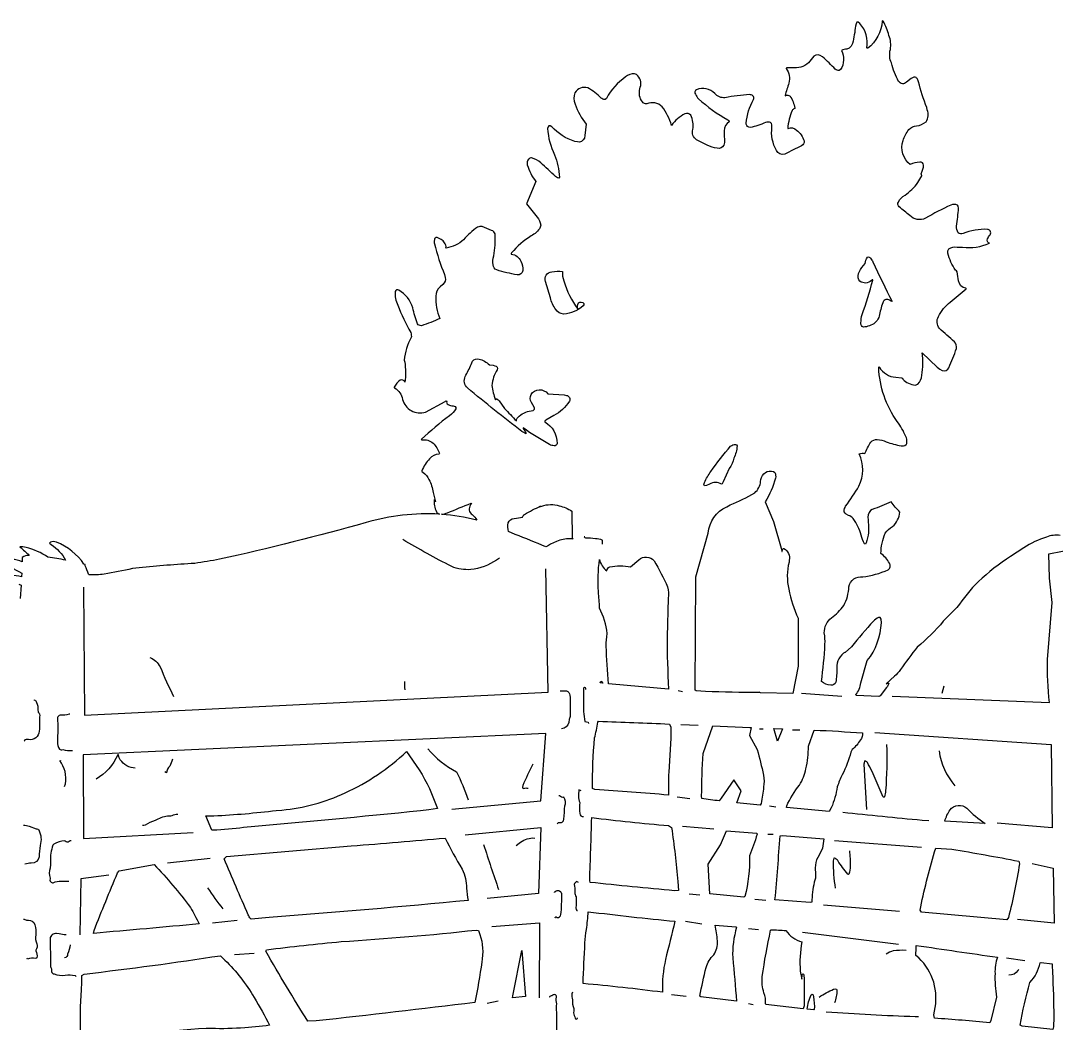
# Model space of a CAD drawing. Extents: x 0.8 to 37.1, y 0.9 to 38.3.
# Drawn here: x 15.48 to 27.27, y 26.91 to 38.32 of the extents above; entities that cross this region are included whole.
import ezdxf

# ---------------------------------------------------------------- set-up
doc = ezdxf.new("R2010")
doc.units = 0
doc.linetypes.add('0', pattern=[0])
doc.layers.add('1', color=7, linetype='0')

msp = doc.modelspace()

# ---------------------------------------------------------------- linework, layer by layer
at = {"layer": '1'}
for p, q in [((22.959236, 30.699615), (23.011314, 30.689194)), ((24.365486, 30.668365), (24.823814, 30.637115)), ((25.984108, 30.748779), (25.963799, 30.667267)), ((22.990486, 30.314194), (23.188408, 30.303787)), ((23.886314, 30.262115), (23.927986, 30.262115)), ((24.261314, 30.251694), (24.344658, 30.251694)), ((22.948814, 29.491287), (23.094658, 29.470444)), ((24.000908, 29.387115), (24.073814, 29.376694)), ((23.011314, 29.157944), (23.365486, 29.126694)), ((23.980064, 29.064194), (24.042564, 29.064194)), ((24.740486, 28.991287), (25.730064, 28.918365)), ((17.146706, 28.737534), (17.632805, 28.793091)), ((23.084236, 28.387115), (23.209236, 28.376694)), ((23.834236, 28.324615), (23.959236, 28.314194)), ((24.615486, 28.262115), (25.480064, 28.189194)), ((17.660591, 28.056992), (17.938377, 28.084763)), ((23.042564, 28.074615), (23.230064, 28.043365)), ((23.761314, 27.991287), (23.875908, 27.980865)), ((24.375908, 27.949615), (25.469658, 27.814194)), ((17.910591, 27.695877), (18.132805, 27.709763)), ((26.698784, 27.657944), (26.907127, 27.626694)), ((22.886314, 27.241287), (23.052986, 27.220444)), ((20.785606, 27.140335), (20.910606, 27.168091)), ((23.761314, 27.137115), (23.813408, 27.126694))]:
    msp.add_line(p, q, dxfattribs=at)
for points in [[(27.309755, 32.465569, 0.118644), (27.152721, 32.446499, 0.069265), (26.896461, 32.322914), (26.745796, 32.225624, 0.043276), (26.378593, 31.940353, 0.044862), (26.134956, 31.642929), (25.979637, 31.488434, -0.048076), (25.682899, 31.194427, 0.022682), (25.493309, 30.937073, -0.043968), (25.422401, 30.861389), (25.327248, 30.777466, -0.198666), (25.358391, 30.784546, -0.123313), (25.334312, 30.733292), (25.261604, 30.638443), (25.245934, 30.632355), (24.985664, 30.641251), (24.982155, 30.648987, 0.127462), (25.042, 30.788635), (25.114143, 31.039871, 0.157807), (25.273964, 31.471741), (25.270912, 31.510651), (25.259331, 31.529343), (25.240395, 31.530563, 0.055377), (25.183563, 31.489853, 0.007716), (24.933266, 31.198303), (24.863869, 31.131775), (24.867607, 31.137726, 0.307674), (24.767967, 30.954489, -0.034218), (24.755341, 30.794529, -0.377034), (24.698196, 30.760092, -0.157581), (24.591698, 30.803604, 0.022123), (24.632534, 31.225719, 0.045333), (24.6248, 31.355633, -0.242233), (24.706551, 31.525955, 0.075317), (24.846779, 31.667282, 0.1085), (24.905386, 31.880501, -0.417058), (25.061668, 31.992844, 0.068149), (25.351738, 32.07196, 0.439041), (25.365395, 32.148281, 0.11924), (25.269829, 32.258583, -0.106422), (25.319372, 32.488796, -0.15794), (25.401558, 32.564438, 0.178551), (25.485939, 32.730896, -0.055896), (25.386696, 32.847176, -0.018365), (25.171089, 32.759926), (25.151588, 32.747772, 0.235429), (25.122334, 32.643578), (25.123451, 32.614914, -0.113737), (25.10154, 32.378563), (25.091835, 32.366364), (25.082298, 32.369797, -0.07019), (25.045343, 32.467129, 0.074984), (24.953779, 32.657143, 0.115602), (24.90139, 32.69265), (24.874306, 32.705803, -0.394927), (24.855608, 32.769623), (24.860407, 32.783852), (24.866795, 32.79744, 0.02214), (25.019207, 33.025318, 0.234299), (25.021797, 33.39196, -0.172573), (25.086723, 33.395454, -0.03419), (25.153606, 33.526466, -0.249157), (25.228271, 33.554649, -0.117611), (25.329956, 33.5294, 0.04457), (25.499336, 33.484558), (25.526299, 33.484917, 0.434664), (25.565712, 33.52792, 0.167467), (25.551655, 33.58989, 0.06953), (25.454277, 33.759888, -0.14193), (25.24369, 34.376381), (25.246407, 34.381386), (25.252251, 34.377693, 0.240673), (25.438774, 34.26387), (25.504906, 34.258102, -0.266237), (25.519363, 34.242428, 0.179136), (25.659416, 34.175537), (25.687737, 34.186012, 0.186522), (25.735237, 34.288193, 0.077625), (25.738228, 34.543243), (25.908592, 34.380058), (25.940697, 34.355476), (25.968208, 34.341949, 0.388689), (26.043068, 34.373535, 0.021517), (26.129679, 34.591656, 0.226243), (26.108166, 34.667118, -0.019402), (25.935722, 34.820862, -0.314135), (25.92382, 34.955086, -0.119684), (26.058851, 35.118847, -0.0119), (26.23815, 35.269691), (26.239983, 35.275085), (26.236092, 35.278305, -0.353753), (26.154057, 35.362717, -0.009095), (26.137625, 35.4627, 0.163949), (26.119148, 35.483131, -0.089287), (26.030937, 35.67482), (26.031364, 35.704498), (26.04171, 35.724983, -0.198803), (26.135828, 35.745399), (26.167757, 35.744175), (26.199696, 35.743206, 0.128061), (26.505089, 35.78904, -0.485094), (26.483524, 35.840561, -0.079122), (26.511421, 35.885597, 0.379591), (26.512039, 35.931885, 0.139736), (26.48175, 35.947472, 0.107701), (26.204277, 35.899612, -0.299274), (26.148108, 35.909565, -0.142941), (26.130552, 35.985596, 0.011869), (26.153465, 36.188271), (26.149559, 36.21048), (26.139259, 36.224548, 0.200207), (26.065733, 36.223171, 0.029408), (25.777649, 36.073738, -0.317877), (25.596815, 36.105728, -0.020269), (25.47805, 36.203812, -0.35433), (25.468218, 36.258621, -0.167831), (25.544125, 36.335545, 0.069812), (25.690437, 36.479538), (25.734978, 36.557747), (25.735706, 36.559814, -0.341467), (25.736172, 36.598763), (25.753792, 36.655006), (25.755791, 36.678589, 0.491736), (25.711603, 36.710793, 0.123556), (25.60305, 36.683716, -0.314325), (25.520735, 36.957001, -0.093229), (25.587782, 37.083511, -0.1956), (25.675644, 37.124016, 0.142075), (25.78347, 37.171387, 0.235529), (25.797358, 37.307381), (25.790352, 37.33419, -0.031205), (25.697594, 37.626328), (25.689125, 37.647667, 0.459508), (25.635048, 37.676361), (25.613731, 37.664787), (25.561012, 37.620758, -0.454719), (25.471197, 37.630051, -0.059542), (25.389458, 37.840469, -0.177343), (25.376926, 37.99432, 0.135765), (25.360439, 38.154701, 0.052104), (25.294991, 38.315773), (25.288979, 38.321487), (25.285149, 38.316658, -0.215922), (25.119957, 38.007965), (25.11248, 38.005592), (25.109596, 38.011337, 0.220877), (25.030525, 38.291115), (25.010979, 38.305489), (24.996803, 38.303261), (24.986763, 38.2873), (24.979683, 38.26046, -0.039785), (24.945351, 38.063133), (24.930183, 38.031052), (24.909386, 38.008102), (24.881752, 37.997154, 0.118042), (24.820076, 37.984421, -0.264362), (24.809776, 37.764572), (24.794716, 37.754898, -0.168095), (24.749828, 37.76931, 0.021676), (24.603813, 37.910507), (24.578438, 37.925674, 0.413097), (24.490639, 37.899551), (24.476326, 37.881187, -0.259123), (24.308094, 37.786671, -0.022362), (24.199089, 37.785973), (24.191643, 37.782394), (24.191216, 37.776108, -0.212325), (24.222145, 37.611984, 0.017628), (24.178169, 37.469879), (24.180519, 37.467094, -0.327637), (24.234461, 37.462963, -0.100258), (24.289085, 37.326492), (24.28727, 37.32196, 0.140816), (24.258152, 37.298306, 0.087585), (24.208946, 37.096756), (24.213142, 37.09446, -0.31797), (24.309858, 37.076824, -0.147461), (24.39455, 36.953407, -0.287413), (24.36643, 36.897858, 0.018955), (24.174543, 36.802021, -0.379865), (24.080978, 36.845043, -0.168659), (24.028831, 37.110054), (24.028297, 37.135605, 0.475286), (23.983679, 37.167591), (23.969587, 37.166538), (23.955799, 37.163448, -0.052776), (23.779366, 37.105759, -0.364714), (23.735769, 37.144493), (23.733978, 37.155418, -0.096068), (23.818184, 37.425514, 0.407758), (23.809496, 37.46862, 0.117637), (23.775938, 37.48045, 0.039392), (23.493614, 37.444935, -0.24526), (23.377361, 37.493393, 0.310111), (23.169746, 37.53624, 0.489983), (23.158363, 37.484833, 0.078696), (23.191267, 37.433796, 0.053746), (23.526787, 37.193237, -0.409639), (23.539757, 37.171165, 0.252837), (23.485313, 37.070347, 0.081656), (23.490059, 36.979111), (23.489174, 36.936272), (23.480598, 36.905144, -0.360966), (23.405787, 36.871429, -0.089278), (23.291161, 36.906784), (23.17112, 36.967697, -0.352155), (23.127787, 37.084599, 0.151682), (23.103401, 37.24614, 0.32723), (23.037632, 37.263279, 0.108047), (22.884422, 37.131073, 0.090561), (22.778622, 37.341991, 0.303522), (22.603811, 37.376518, -0.302921), (22.554451, 37.397217, -0.250263), (22.526026, 37.546066), (22.530022, 37.566429, 0.295283), (22.488228, 37.708824), (22.464943, 37.718513, 0.192921), (22.362782, 37.683304, 0.116569), (22.143318, 37.436363), (22.128517, 37.425529, -0.161019), (22.082203, 37.441692, 0.086765), (21.931219, 37.55629, 0.352004), (21.785011, 37.502495, 0.196895), (21.788, 37.372612, 0.087074), (21.913612, 37.145363), (21.898033, 37.016052), (21.892494, 36.986191, -0.380389), (21.81292, 36.941666), (21.782555, 36.946709, -0.124194), (21.521294, 37.114883), (21.501579, 37.126175), (21.487663, 37.125397), (21.478981, 37.114243), (21.474922, 37.09446, 0.102405), (21.552557, 36.796227, -0.092513), (21.608574, 36.540367), (21.601173, 36.530296), (21.586159, 36.533966), (21.564674, 36.54879, -0.002263), (21.396942, 36.705879, 0.106058), (21.292397, 36.760529, 0.432752), (21.241159, 36.706421), (21.243141, 36.68129, 0.097383), (21.340294, 36.491463), (21.23452, 36.238434), (21.354774, 36.086784, -0.162194), (21.396111, 35.995209), (21.391167, 35.970757, -0.155854), (21.28668, 35.873169, 0.073155), (21.063408, 35.679649), (21.058815, 35.670792), (21.060844, 35.665909, -0.273547), (21.169937, 35.583561, -0.127306), (21.193693, 35.477451, -0.40074), (21.127953, 35.430496, -0.036722), (20.894419, 35.485218, -0.295239), (20.85519, 35.543083, -0.122756), (20.861809, 35.644253, 0.06042), (20.876593, 35.895069, 0.259098), (20.83613, 35.934441, 0.006225), (20.731066, 35.979267, 0.148472), (20.676647, 35.972683, 0.05622), (20.51791, 35.829506, -0.144464), (20.319176, 35.734772), (20.316154, 35.737595, 0.24481), (20.300404, 35.795872, 0.180996), (20.216881, 35.853455, 0.576701), (20.184946, 35.825455, 0.050475), (20.185493, 35.784248, 0.035508), (20.30114, 35.432281), (20.30912, 35.399208, -0.279702), (20.282129, 35.321548), (20.250633, 35.293961, 0.225289), (20.202108, 35.18581, 0.109451), (20.247841, 34.932777, -0.037434), (20.037405, 34.851288, -0.250824), (19.992926, 34.871494, -0.040864), (19.939442, 35.055275, 0.185628), (19.77993, 35.25605, 0.534573), (19.739113, 35.238503, 0.135318), (19.767765, 35.08643, 0.03734), (19.915237, 34.772144, -0.117065), (19.922325, 34.715446, 0.109401), (19.841208, 34.4604), (19.84383, 34.448765), (19.848469, 34.437775, -0.056491), (19.850044, 34.207932), (19.847267, 34.208069, 0.435273), (19.795906, 34.233124, 0.087572), (19.72892, 34.153137), (19.728416, 34.146957), (19.731819, 34.142479, -0.232549), (19.821959, 34.012299, 0.424646), (20.084145, 33.867981), (20.307564, 33.989754, -0.304964), (20.325829, 33.993607, 0.431707), (20.342125, 33.954582, 0.118939), (20.400368, 33.938385), (20.42115, 33.930817), (20.430489, 33.919533), (20.429497, 33.904724, -0.087339), (20.358313, 33.826809, 0.023444), (20.036888, 33.560326), (20.036278, 33.554649), (20.043221, 33.552551, -0.197203), (20.170815, 33.516235, -0.090784), (20.241646, 33.399803), (20.240257, 33.3937), (20.234367, 33.390785, 0.213703), (20.131199, 33.337856, 0.081882), (20.04261, 33.200668), (20.0429, 33.191849), (20.055115, 33.182713, -0.135962), (20.123281, 33.100433, -0.086399), (20.171974, 32.952988), (20.196724, 32.847878), (20.186378, 32.870811), (20.183266, 32.87458, 0.118513), (20.207823, 32.733452, 0.185084), (20.243813, 32.706963, 0.082463), (19.409935, 32.612152, -0.015502), (17.739105, 32.193989, -0.013965), (17.456657, 32.146156, 0.010638), (16.824196, 32.096554), (16.747566, 32.087486, -0.013883), (16.425047, 32.022781, -0.047272), (16.255424, 32.016968), (16.246727, 32.023849, 0.054821), (16.20768, 32.118172), (16.208748, 32.132683), (16.195824, 32.136307, 0.156931), (15.881874, 32.387184, 0.171958), (15.814095, 32.389023), (15.804604, 32.377304), (15.822884, 32.360733, -0.120444), (15.985741, 32.183815, 0.004009), (15.785943, 32.217888, 0.080326), (15.536206, 32.328743, 0.059498), (15.466225, 32.332924, -0.030669), (15.571968, 32.23748, 0.181025), (15.493156, 32.214523), (15.492226, 32.165405, 0.143234), (15.258306, 32.185863, 0.196026)], [(21.896736, 32.449615), (21.891518, 32.450089, 0.191879), (21.907108, 32.438423, -0.047222), (22.018105, 32.428169, -0.159084), (22.092211, 32.414009), (22.095335, 32.408825), (22.096745, 32.402939), (22.094658, 32.36628)], [(20.925224, 32.206902), (20.891312, 32.183662, -0.122078), (20.599821, 32.075882, -0.114516), (20.382057, 32.110348, -0.010985), (19.824747, 32.416504)], [(25.396736, 30.637115), (27.188377, 30.564194, -0.034021), (27.167534, 31.053787), (27.219627, 31.699615), (27.188652, 31.978363), (27.182426, 32.253296), (27.490456, 32.314201)], [(15.211555, 32.143944, -0.090175), (15.486748, 32.033554), (15.484886, 31.996597), (15.483574, 31.994049, 0.130724), (15.236992, 31.992828)], [(16.946571, 31.074951, -0.171679), (17.062197, 30.968931, 0.013364), (17.215034, 30.632233)], [(21.61895, 30.695877, -0.038688), (21.689941, 30.694691, -0.290175), (21.728218, 30.645218), (21.731819, 30.620621, 0.012133), (21.731922, 30.416025, -0.094928), (21.719078, 30.372574), (21.717216, 30.335495, -0.347626), (21.63282, 30.265335)], [(21.910622, 30.711624, 0.893998), (21.884226, 30.726795), (21.882051, 30.689344, -0.00447), (21.88273, 30.460756, 0.034939), (21.898735, 30.345779), (21.936089, 30.339951), (21.938408, 30.324615)], [(15.632805, 30.584763), (15.631859, 30.592117, -0.214196), (15.655407, 30.564215, -0.121473), (15.67147, 30.475128), (15.673409, 30.460556), (15.675606, 30.453857, -0.289462), (15.688957, 30.401031), (15.688072, 30.260757), (15.685905, 30.236191, -0.457643), (15.563105, 30.141533), (15.545238, 30.140804, 0.269928), (15.51368, 30.129425), (15.521706, 30.126434)], [(16.035591, 30.431992), (16.027321, 30.431793, -0.093971), (15.923578, 30.418251, 0.286381), (15.89534, 30.391165, -0.0148), (15.893629, 30.116627, 0.148319), (15.916784, 30.033936, 0.291357), (15.955528, 30.026932, 0.058185), (16.063377, 30.015335)], [(25.334038, 30.085037, -0.023754), (25.32313, 29.56003, -0.02973), (25.309195, 29.491812, -0.703717), (25.291969, 29.493668), (25.283241, 29.511246), (25.214256, 29.673187, 0.037022), (25.11478, 29.880161, 0.194937), (25.087746, 29.897797, 0.125538), (25.075504, 29.8617, 0.010747), (25.106407, 29.345949)], [(16.77726, 29.817215), (16.756823, 29.819677, -0.257151), (16.596947, 29.935123), (16.591333, 29.951866), (16.587547, 29.969116), (16.579567, 29.968796, -0.161918), (16.332832, 29.691483)], [(20.110817, 30.036423, 0.097133), (20.438469, 29.775299, -0.025316), (20.571068, 29.457352)], [(15.973061, 29.60759), (15.984062, 29.63681, 0.211729), (15.91909, 29.902649), (15.930733, 29.901093)], [(17.205238, 29.917358, -0.012187), (17.172417, 29.839401, 0.188303), (17.133476, 29.761429), (17.115883, 29.775299)], [(21.305077, 29.86348, 0.017651), (21.191902, 29.617081), (21.188606, 29.599579), (21.191277, 29.58873), (21.200829, 29.585327, -0.163544), (21.252403, 29.587631)], [(21.584206, 29.181992, -0.436574), (21.620684, 29.196867, 0.370701), (21.654152, 29.218246), (21.659294, 29.236191, 0.003787), (21.670982, 29.386307, 0.25611), (21.658669, 29.484467, -0.225126), (21.611591, 29.499599), (21.606285, 29.501152), (21.600761, 29.501434)], [(21.85508, 29.557236), (21.831001, 29.569351, 0.125092), (21.839531, 29.424438, 0.029222), (21.840813, 29.300552, 0.466645), (21.882866, 29.26558)], [(16.861916, 29.167404), (16.87661, 29.166275), (16.894724, 29.172424, -0.042975), (17.009323, 29.225056), (17.040949, 29.238853, -0.125517), (17.185005, 29.275223), (17.198112, 29.278442, -0.131719), (17.264015, 29.293198)], [(24.834236, 29.314192, 0.001919), (25.738533, 29.224928), (25.813408, 29.220444)], [(15.507805, 29.168091, -0.067379), (15.571327, 29.155548), (15.651634, 29.124359, -0.29219), (15.681923, 29.112946, -0.183455), (15.697197, 28.935307, 0.039005), (15.685232, 28.807257, -0.397536), (15.59576, 28.736708, 0.036275), (15.521706, 28.723663)], [(21.1157, 28.936844), (21.149254, 28.962418, -0.165695), (21.305235, 29.02166), (21.327324, 29.020706)], [(16.049477, 28.987534, 0.361546), (16.027475, 28.980951, -0.446357), (15.982033, 28.985367), (15.974403, 28.988068, 0.117278), (15.853111, 28.949875), (15.842705, 28.938126, 0.105021), (15.814097, 28.757502), (15.812838, 28.718588), (15.811638, 28.679672, 0.220952), (15.810359, 28.565983), (15.811252, 28.557798, 0.513215), (15.836219, 28.512323), (15.843613, 28.5128, -0.123066), (15.937675, 28.531769), (16.021706, 28.529205)], [(24.910942, 28.876923, -0.016225), (24.920876, 28.700602, -0.077019), (24.905169, 28.611221, -0.274549), (24.892147, 28.608418, -0.028631), (24.778122, 28.763876, 0.090853), (24.742195, 28.792633), (24.734489, 28.791031, 0.118579), (24.723953, 28.76285, 0.03151), (24.747765, 28.449295)], [(21.562508, 28.112534), (21.559151, 28.111877), (21.560539, 28.11734), (21.566078, 28.12561), (21.571312, 28.124985), (21.581795, 28.115829, 0.314999), (21.626579, 28.149628, 0.024856), (21.63553, 28.388548, 0.50668), (21.560274, 28.410219), (21.554893, 28.403046), (21.549492, 28.404205)], [(21.827293, 28.515579), (21.803596, 28.527161, 0.138822), (21.775536, 28.493393, -0.103133), (21.784065, 28.405193, 0.092015), (21.799171, 28.352219, -0.024003), (21.796608, 28.227142), (21.799629, 28.207764), (21.806114, 28.195343, -0.516088), (21.813408, 28.196137)], [(15.507805, 28.098663, -0.080681), (15.539436, 28.087341, -0.224728), (15.62458, 28.059296, -0.165418), (15.646889, 27.944962), (15.646217, 27.919418, 0.152708), (15.660441, 27.815756, -0.181669), (15.648749, 27.743958), (15.649406, 27.738022, -0.181521), (15.657648, 27.659201), (15.652795, 27.654665), (15.646714, 27.651995, 0.154222), (15.552467, 27.642471), (15.549477, 27.654205)], [(15.993935, 27.918091), (15.970039, 27.920151), (15.912575, 27.930862), (15.88311, 27.933945, 0.431467), (15.809826, 27.877262, -0.011542), (15.812645, 27.568623, 0.112854), (15.827705, 27.531982), (15.826561, 27.500717, 0.31188), (15.85654, 27.474257, 0.144253), (15.982686, 27.461906, -0.081819), (16.093697, 27.455139), (16.105034, 27.445877)], [(16.036552, 27.804886, -0.085663), (16.00985, 27.701172, -0.421116), (15.973061, 27.658173)], [(25.555138, 27.74202, 0.052845), (25.409367, 27.736727, 0.096106), (25.329399, 27.700104)], [(26.839088, 27.526581), (26.8283, 27.51268, -0.29311), (26.726128, 27.462555)], [(21.436775, 26.765335, 0.195737), (21.481586, 26.771494, -0.036117), (21.518013, 26.794006, 0.569462), (21.540627, 26.80394), (21.548607, 26.796051, -0.581826), (21.563612, 26.804382, 0.400324), (21.581383, 26.811695, -0.004868), (21.581017, 27.040497, -0.123072), (21.579369, 27.135544, -0.099321), (21.57527, 27.212141, 0.362287), (21.555489, 27.238792, 0.22198), (21.524422, 27.226395, 0.360296), (21.495628, 27.208588), (21.490685, 27.209763)], [(21.757868, 27.265579, 0.235002), (21.754623, 27.198029, -0.073782), (21.758659, 27.129974, -0.130122), (21.770529, 27.030949, 0.024571), (21.787884, 26.969646, 0.752847), (21.813824, 26.96908), (21.813408, 26.973907)], [(24.567528, 27.210968, -0.062229), (24.730919, 27.300217), (24.749657, 27.303391), (24.761909, 27.299713), (24.766701, 27.288437, -0.102313), (24.740486, 27.147537)], [(24.646736, 27.043367, 0.007478), (25.660681, 26.990093), (25.698814, 26.991287)]]:
    msp.add_lwpolyline(points, format="xyb", dxfattribs=at)
for points in [[(25.023874, 35.466087, -0.068042), (25.089928, 35.557716, -0.151659), (25.117519, 35.630161, -0.470623), (25.148785, 35.619461, -0.06473), (25.178816, 35.575966, 0.007408), (25.395851, 35.126549, -0.078522), (25.359365, 35.146149, 0.451327), (25.289391, 35.110825, 0.039472), (25.250843, 34.960484), (25.244326, 34.94257, -0.209356), (25.138226, 34.850166, -0.091715), (25.070465, 34.835896, -0.40639), (25.042259, 34.883125, -0.085086), (25.055, 34.977005, 0.021875), (25.176308, 35.368149), (25.175667, 35.372375), (25.173332, 35.373123), (25.14756, 35.354912, -0.406201), (25.017555, 35.371956, -0.256676)], [(21.521309, 35.464699, -0.082029), (21.644127, 35.467873, 0.108022), (21.658678, 35.360928, 0.086983), (21.81881, 35.03981, -0.156019), (21.824272, 35.109825, -0.388756), (21.888283, 35.103539, -0.189553), (21.880186, 35.076496, -0.169374), (21.656771, 34.9842, -0.250502), (21.567263, 35.036205, -0.096695), (21.505745, 35.167564), (21.449181, 35.353523, -0.497899)], [(20.553291, 34.305466, 0.020218), (20.620003, 34.445873, -0.329698), (20.693977, 34.470539, -0.148025), (20.811272, 34.405388), (20.85334, 34.4011), (20.875313, 34.396149, -0.469459), (20.899368, 34.349182, 0.118805), (20.840721, 34.171638, 0.069609), (20.880699, 34.00856, -0.543832), (20.900547, 34.01598, -0.116077), (20.921364, 33.995628), (20.982124, 33.909706, -0.006614), (21.119347, 33.767197, -0.265702), (21.150307, 33.82185, -0.150677), (21.309128, 33.885815, 0.512114), (21.320488, 33.924042), (21.291496, 33.978516, -0.272116), (21.285837, 34.069824, -0.511894), (21.47625, 34.077057), (21.664406, 34.063332), (21.689186, 34.058281, -0.503609), (21.722939, 33.991276, -0.1193), (21.546196, 33.828087), (21.455101, 33.77565, 0.441779), (21.442354, 33.757011, -0.269358), (21.582499, 33.511246, -0.449784), (21.548708, 33.48518, -0.115671), (21.495186, 33.498932, -0.023503), (21.196205, 33.687347), (21.194466, 33.679489), (21.221733, 33.644951), (21.232033, 33.62632), (21.227242, 33.62191), (21.204437, 33.633995), (21.18231, 33.647274, -0.011779), (20.563627, 34.142277, -0.338307), (20.537043, 34.27351), (20.544243, 34.289959)], [(23.332405, 33.191017, -0.019222), (23.557549, 33.482071, -0.122852), (23.612217, 33.500885, -0.269599), (23.631216, 33.483158, -0.099976), (23.594765, 33.342865, -0.118087), (23.542656, 33.227493), (23.471626, 33.072792, -0.244758), (23.454048, 33.047729, 0.29325), (23.318459, 33.046257), (23.282082, 33.030861), (23.260536, 33.029762), (23.253777, 33.042778), (23.259697, 33.06765, -0.045139)], [(23.155235, 30.702728), (23.160088, 31.993927), (23.303963, 32.491661, -0.275398), (23.513298, 32.790779), (23.553825, 32.812057, 0.038439), (23.832125, 32.950756, 0.208968), (23.898817, 33.079376), (23.903383, 33.10054, -0.457914), (24.045937, 33.19294), (24.06237, 33.179741, -0.138821), (24.070004, 33.116318, -0.074193), (23.950325, 32.846992), (24.046883, 32.622047), (24.139488, 32.292), (24.142738, 32.283081), (24.144661, 32.280602, -0.140638), (24.157463, 32.316948), (24.16468, 32.317558, -0.314006), (24.225883, 32.182831), (24.223412, 32.161575, 0.11679), (24.219477, 31.852192, 0.061966), (24.326546, 31.523071), (24.327446, 30.97699), (24.265053, 30.664551), (23.89637, 30.675171), (23.881584, 30.680298), (23.880272, 30.676102, -0.006568), (23.271679, 30.688725), (23.164284, 30.694397)], [(20.334528, 32.721729, -0.004921), (20.604393, 32.830788), (20.606834, 32.828224), (20.603935, 32.821648), (20.597801, 32.811562, 0.47037), (20.616549, 32.702774, -0.107854), (20.666771, 32.638985, 0.039911), (20.267815, 32.705292, 0.062717)], [(21.383461, 32.788177), (21.408756, 32.7976, -0.165941), (21.606325, 32.801945, -0.0764), (21.75071, 32.741142), (21.75544, 32.434792), (21.766823, 32.425446, 0.173671), (21.473473, 32.342003), (21.453026, 32.334946, 0.011864), (21.105095, 32.475372), (21.029015, 32.508995, -0.082), (21.024508, 32.607018, -0.329677), (21.095364, 32.656925, -0.003228), (21.187614, 32.673866, -0.113104), (21.212082, 32.704437, -0.036143), (21.392555, 32.797226), (21.382011, 32.788971)], [(22.051994, 31.824875, -0.043689), (22.064476, 32.188805, 0.149467), (22.147942, 32.061234), (22.150322, 32.062103, -0.27966), (22.181639, 32.107262, -0.095468), (22.419701, 32.106514), (22.513145, 32.18676, -0.432033), (22.68615, 32.175911, -0.027909), (22.840576, 31.877869, -0.131834), (22.846092, 31.75032), (22.83387, 31.309877, 0.010142), (22.850639, 30.715572, -0.005324), (22.167002, 30.776356, -0.013509), (22.141491, 31.205597, -0.029955), (22.152687, 31.347458, 0.090047), (22.065208, 31.637985, 0.022656)], [(22.102989, 30.782745), (22.071953, 30.785873), (22.075493, 30.798859), (22.080269, 30.805267, -0.255389)], [(21.984062, 29.5849, -0.016819), (22.007683, 30.160187, 0.036482), (22.046089, 30.338776), (22.05389, 30.349669, -0.001984), (22.861221, 30.318464), (22.878548, 30.284607, -0.016177), (22.85387, 29.772133, 0.01713), (22.850456, 29.509735, 0.003875), (22.011681, 29.574631)], [(23.89518, 29.396057), (23.630272, 29.422119), (23.67878, 29.558929), (23.593315, 29.685089), (23.450096, 29.474152), (23.428383, 29.443756, -0.00737), (23.229622, 29.469635), (23.227577, 29.498304, -0.010863), (23.244301, 29.984327), (23.355247, 30.297302), (23.77494, 30.279343), (23.791634, 30.278015), (23.771523, 30.187042), (23.861, 30.027237, -0.012666), (23.932161, 29.737982, -0.081204), (23.934214, 29.601931, -0.023058), (23.906273, 29.415405)], [(24.415871, 29.809067, 0.053442), (24.44381, 30.066086), (24.509056, 30.249706, -0.007563), (25.061363, 30.217281, -0.194269), (25.035551, 30.137327, -0.066712), (24.943493, 30.027288), (24.934048, 30.013855), (24.926506, 29.999268, -0.062327), (24.829582, 29.742125, 0.034289), (24.772285, 29.604523, -0.066326), (24.704597, 29.366409), (24.679649, 29.324524), (24.195854, 29.367874), (24.196312, 29.385742, -0.062864), (24.342003, 29.624479, 0.095001)], [(17.674706, 29.274673, 0.019162), (18.385658, 29.335114), (18.449438, 29.339365, 0.087292), (19.168617, 29.535572, 0.08358), (19.867256, 30.005661), (20.013481, 29.798691, -0.053293), (20.219017, 29.35672), (20.123573, 29.343496), (20.027985, 29.331337, -0.003679), (18.013166, 29.139561, -0.019631), (17.666298, 29.10907), (17.650688, 29.111969), (17.58149, 29.272171)], [(25.995171, 29.213837, -0.063259), (26.05592, 29.342787, -0.430604), (26.247385, 29.360937, 0.060135), (26.456352, 29.188019)], [(21.953392, 28.5392, 0.003249), (21.97625, 29.253143, 0.007819), (22.850517, 29.162079), (22.885582, 29.141739, -0.013643), (22.958242, 28.525866), (22.965416, 28.423111), (22.920128, 28.421848, -0.003584), (21.95776, 28.516056)], [(19.239319, 28.931271, 0.001813), (20.30817, 29.020973, 0.022514), (20.500481, 28.66744, -0.117813), (20.551519, 28.449892, 0.046041), (20.569588, 28.311646, -0.0059), (18.303907, 28.117971), (18.100674, 28.099485), (18.092567, 28.103745, -0.029773), (18.065161, 28.146099, -0.000058), (17.791359, 28.785524), (17.818687, 28.812668)], [(23.707619, 28.349792), (23.322029, 28.384644), (23.301659, 28.72345), (23.444466, 28.945602), (23.51136, 29.104202), (23.856209, 29.075867), (23.860298, 29.064392, -0.020807), (23.773689, 28.817825, -0.066796), (23.721413, 28.357452)], [(24.521675, 28.682602), (24.524895, 28.608841, -0.116365), (24.510735, 28.518484, 0.071864), (24.484077, 28.289597), (24.463814, 28.285736), (24.063164, 28.318634, 0.006464), (24.120964, 29.044388), (24.148201, 29.051727), (24.617897, 29.012421, -0.04294), (24.602459, 28.906927), (24.595207, 28.885147), (24.549431, 28.799026, 0.121492)], [(25.721947, 28.236511, -0.022265), (25.893608, 28.906937), (26.075127, 28.894119, -0.007978), (26.838249, 28.757828), (26.846413, 28.727982, -0.026269), (26.720512, 28.115753), (26.703682, 28.089462), (25.733086, 28.179062), (25.715172, 28.201508)], [(16.303352, 27.936539), (16.31115, 27.970295, -0.004865), (16.577677, 28.626009), (16.598076, 28.646164), (16.994194, 28.719391, -0.030538), (17.407494, 28.231888, -0.009472), (17.507805, 28.045029, -0.002454)], [(21.899834, 27.828566, -0.038212), (21.91654, 27.9802, 0.024385), (21.936089, 28.182983, 0.006899), (22.922827, 28.074675, -0.00195), (22.816326, 27.638357, 0.057661), (22.781013, 27.265869, 0.009619), (21.878393, 27.365021, -0.004901)], [(20.724876, 27.608444, -0.01851), (20.645287, 27.150101, -0.003568), (18.840553, 26.940872), (18.745598, 26.935698, -0.01325), (18.267553, 27.731949), (18.274042, 27.750843, -0.003977), (19.123972, 27.843346, 0.011879), (20.659475, 27.973757), (20.688057, 27.970428), (20.702768, 27.924927, -0.129009)], [(23.407082, 27.84967, 0.040175), (23.380669, 28.030838), (23.618004, 28.009384), (23.626472, 28.005783, 0.087265), (23.582396, 27.658413, -0.006061), (23.624369, 27.164993), (23.220131, 27.212723), (23.206932, 27.223145, -0.009851), (23.27943, 27.549145, -0.117654), (23.365978, 27.692915, 0.187504)], [(24.018272, 27.97731, -0.010113), (24.187645, 27.968674, 0.180638), (24.369637, 27.83992, 0.065406), (24.350883, 27.507614), (24.368752, 27.415726, -0.067524), (24.376625, 27.471878), (24.382164, 27.476257), (24.388527, 27.47377), (24.392921, 27.4617, -0.010778), (24.394691, 27.110229), (24.385429, 27.078812), (23.960609, 27.126236), (23.954124, 27.13858, 0.127534), (23.93787, 27.258959, -0.102808), (23.918591, 27.444708, -0.019605), (24.013466, 27.971817)], [(25.668312, 27.685867, -0.017327), (25.671562, 27.799469, 0.001814), (26.595564, 27.665136, 0.090613), (26.568316, 27.478018, 0.045497), (26.584999, 27.211044), (26.522057, 26.944489), (26.508766, 26.918488, 0.010044), (25.878319, 26.969681), (25.870552, 27.008789), (25.887596, 27.093857, 0.267529)], [(16.15583, 26.773909, -0.02275), (16.167046, 27.292971), (16.169477, 27.375727), (16.170525, 27.458511), (16.198296, 27.47348, 0.009543), (17.748619, 27.68248), (17.800467, 27.632086, -0.064839), (18.133032, 27.206226, -0.018976), (18.308968, 26.891327), (18.271141, 26.883774), (18.026039, 26.863144, -0.036324), (17.643438, 26.854904), (17.585308, 26.854103, 0.012791), (16.193424, 26.726166), (16.156303, 26.742233)], [(26.85273, 26.891296, -0.021559), (26.965965, 27.378662, 0.137972), (27.082314, 27.601837), (27.092293, 27.604111), (27.217247, 27.591232), (27.220772, 27.572388), (27.221703, 27.495071, -0.012513), (27.236828, 26.9816), (27.235069, 26.872498), (27.225273, 26.843216), (26.876076, 26.881241)], [(24.502449, 27.214386, -0.045645), (24.51107, 27.06897), (24.506279, 27.065735), (24.429253, 27.074066, -0.074531), (24.475761, 27.236801), (24.487404, 27.244705), (24.496178, 27.23558)]]:
    msp.add_lwpolyline(points, format="xyb", close=True, dxfattribs=at)
for points in [[(16.188377, 31.876434), (16.202263, 30.418091), (21.480034, 30.681992), (21.452278, 32.084763)], [(15.453285, 31.910706), (15.4795, 31.896896), (15.470924, 31.748474)], [(20.382805, 29.348663), (21.396706, 29.445877), (21.452278, 30.209763), (16.184914, 29.96666), (16.188377, 29.015335), (17.438377, 29.084763)], [(25.198814, 30.220444), (27.206306, 30.086792), (27.219627, 29.137115), (26.594627, 29.189194)], [(20.535606, 29.056992), (21.396706, 29.140335), (21.36895, 28.390335), (20.785606, 28.334763)], [(26.990456, 28.730865), (27.230156, 28.678574), (27.240456, 28.053787), (26.823784, 28.095444)], [(16.480034, 28.598663), (16.161064, 28.558456), (16.146706, 27.918091)], [(20.841148, 28.015335), (21.38282, 28.056992), (21.379814, 27.201889)]]:
    msp.add_lwpolyline(points, dxfattribs=at)
for points in [[(24.146782, 30.263458), (24.090584, 30.124588), (24.050987, 30.267487)], [(21.179268, 27.741196), (21.221031, 27.217209), (21.076134, 27.201645), (21.077751, 27.226852)]]:
    msp.add_lwpolyline(points, close=True, dxfattribs=at)
for centre, radius, start, end in [((20.687704, 30.771973), 0.842362, 177.926911, -175.731428), ((26.667343, 30.106785), 0.741239, -172.713396, -138.628055), ((37.009979, 34.067146), 17.050837, -162.524619, -160.708821), ((20.034048, 30.05081), 2.90851, -146.717446, -140.8638)]:
    msp.add_arc(centre, radius, start, end, dxfattribs=at)

doc.saveas('drawing.dxf')
